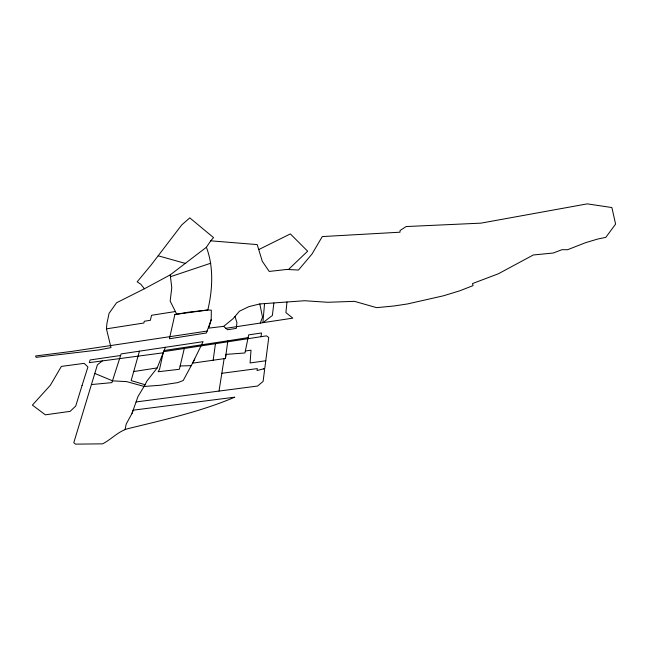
<?xml version="1.0" encoding="UTF-8"?>
<svg xmlns="http://www.w3.org/2000/svg" width="648" height="648" viewBox="0 0 648 648"><rect width="100%" height="100%" fill="white"/><g stroke="black" fill="none" stroke-linecap="round" stroke-linejoin="round"><path stroke-width="0.97" d="M211.183 319.707L211.337 310.173L207.814 310.011L188.479 312.182L174.879 314.491L169.428 338.75L206.38 333.007L211.183 319.707L208.769 328.115L223.641 326.365L232.988 318.776L239.452 311.202L248.856 306.642L259.816 303.944L304.625 300.729L327.758 302.284L354.48 301.344L376.577 307.654L393.854 306.002L407.519 303.944L443.386 295.812L459.699 290.831L473.048 285.638L472.53 283.549L498.393 273.764L533.312 254.972L553.165 253.036L562.01 249.683L567.567 249.731L585.565 242.684L597.667 239.055L605.815 237.346L615.6 224.119L611.89 207.546L587.282 203.869L480.913 223.147L406.158 226.549L400.083 230.494L399.978 232.203L322.283 236.577L312.02 254.024L298.453 270.046L286.878 269.438L269.22 271.439L262.278 261.266L257.224 244.596L210.738 240.829L206.396 247.269L170.246 274.857L144.383 288.773L116.583 302.754L109.067 313.357L106.879 323.716L106.442 328.852L111.011 347.603L98.731 349.961L36.086 357.34L35.632 355.963L71.871 351.386L207.336 331.047M264.554 303.677L262.869 322.728L272.363 315.471L273.885 302.964M286.967 301.984L285.914 312.611L292.807 318.136L225.86 328.293M261.063 336.693L261.5 332.975L248.67 334.878L244.936 352.974L225.974 354.391L225.407 358.474L192.578 363.155L203.083 341.666L121.119 353.905L111.885 382.636L91.425 384.556L73.791 442.673L75.476 444.131L102.627 443.848C111.942 439.069 119.151 430.28 129.754 428.223C165.175 419.531 201.147 411.504 234.77 397.175L133.156 410.184L132.014 413.4L126.174 424.14L125.096 429.551M213.151 360.223L215.436 343.764M225.407 358.474L227.861 340.824L248.103 337.624M136.064 401.954L219.016 391.076L224.135 358.652M120.617 355.493L90.137 359.956L89.286 362.653L163.207 352.796L159.554 369.271L158.128 371.75L179.342 369.287L184.526 347.539M139.45 351.159L131.155 380.611L145.079 384.718L146.853 381.129L157.181 367.926L165.41 347.271M91.425 384.556L97.427 364.767L102.319 360.904M132.014 413.4L137.951 396.625L145.079 384.718M260.261 323.125L262.505 317.196L259.816 303.944M194.756 359.114L183.222 380.506L177.779 382.612L160.72 385.22L144.221 386.467L126.676 381.623L112.622 380.854L94.802 373.434M144.383 288.773L140.835 284.253L137.165 281.815L151.033 265.121L181.74 224.921L189.799 217.874L213.524 237.597L210.738 240.829M258.738 249.585L290.344 233.912L307.638 251.197L288.417 269.519L286.878 269.438M170.473 276.712L210.77 263.218M227.861 340.824L164.114 350.511L163.661 351.661L266.425 335.867L268.758 337.454L264.765 368.542L257.078 370.535L257.305 368.599L221.819 373.313M175.381 311.534L151.559 315.284L150.368 320.306L144.31 321.254L143.88 323.004L106.442 328.852M133.707 371.547L157.181 367.926M245.341 351.005L251.003 350.187L250.079 362.961L265.769 360.758M174.879 314.491L207.814 310.011C212.601 289.826 213.864 266.936 206.396 247.269M219.016 391.076L257.572 386.038L263.104 381.429L264.562 370.089L263.833 368.785M180.16 365.974L191.233 365.65M158.193 255.798L185.693 263.501M223.641 326.365L227.545 329.751L236.285 328.39L236.925 322.599L234.981 316.443M176.71 314.183L170.165 301.109L171.769 287.68L170.246 274.857M82.061 385.455L75.719 406.061L70.138 411.367L45.368 414.825L32.4 405.097L50.382 385.228L61.358 366.412L84.127 363.358L87.925 366.954L82.061 385.455"/></g></svg>
